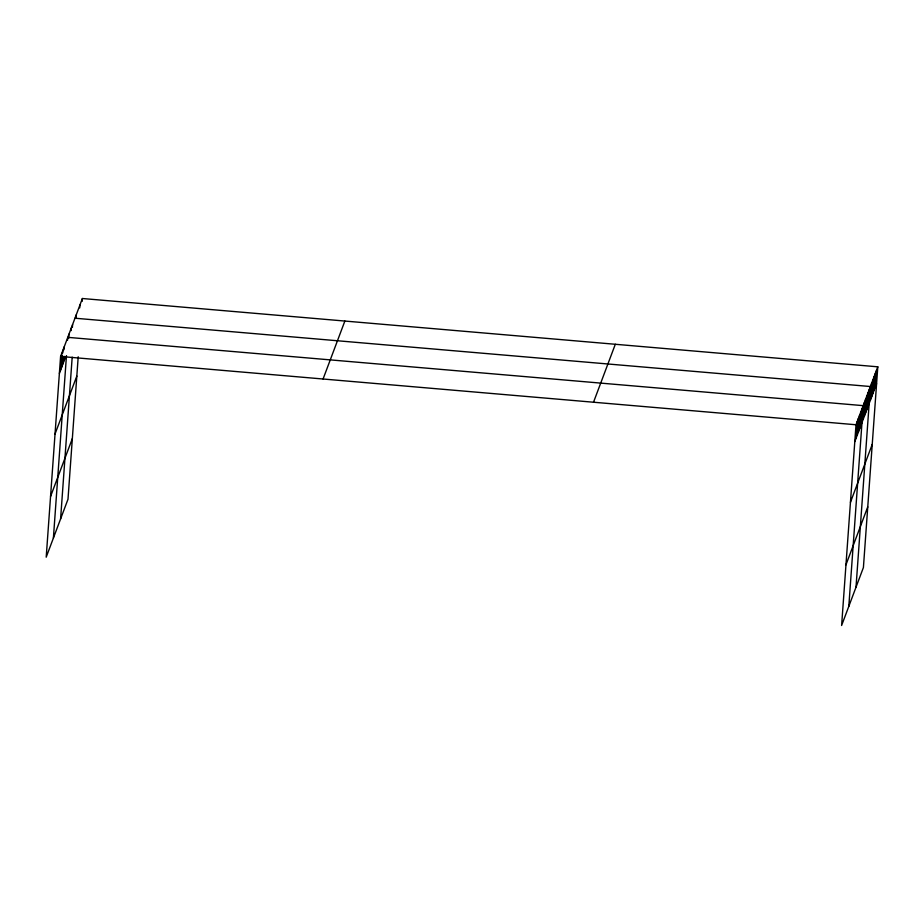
<?xml version="1.0" encoding="UTF-8"?>
<svg xmlns="http://www.w3.org/2000/svg" width="924" height="924" viewBox="0 0 924 924"><rect width="100%" height="100%" fill="white"/><g stroke="black" fill="none" stroke-linecap="round" stroke-linejoin="round"><path stroke-width="1.39" d="M877.8 366.816L856.005 424.763L841.614 625.49L863.409 567.532L877.8 366.816L82.386 298.51L60.591 356.468L46.2 557.184L67.995 499.237L78.205 356.768M60.58 370.166L61.793 353.28M61.769 366.978L62.578 355.717M62.786 352.899L62.982 350.092M62.971 363.79L63.479 356.756M63.987 349.711L64.183 346.904M64.172 360.603L64.472 356.387M53.396 538.057L66.47 355.613M67.579 340.147L67.787 337.341L863.201 405.648L848.809 606.363M68.676 338.369L68.977 334.153M71.171 330.596L71.379 327.777M72.372 327.408L72.58 324.59M60.591 518.942L72.188 357.161M76.011 317.741L76.207 314.922M79.718 307.888L79.914 305.07M82.19 301.328L82.386 298.51M855.994 438.473L857.206 421.575M857.183 435.285L858.396 418.399M858.384 432.097L859.597 415.211M859.586 428.909L860.798 412.023M860.787 425.721L862 408.835M863.178 419.346L864.39 402.46M864.379 416.158L865.592 399.272M865.58 412.97L866.793 396.084M866.781 409.782L867.994 392.896M867.983 406.595L869.195 389.709M856.005 587.248L870.385 386.521L74.971 318.214M870.408 400.127L871.621 383.229M871.644 396.846L872.857 379.949M872.88 393.555L874.092 376.669M874.116 390.274L875.328 373.377M875.351 386.994L876.564 370.097M59.379 373.354L65.373 357.415M55.024 434.026L76.831 376.068M50.543 496.523L72.349 438.565M323.077 379.002L344.871 321.044M593.52 402.229L615.315 344.271M854.792 441.66L876.587 383.703M850.438 502.321L872.244 444.375M845.957 564.83L867.763 506.872M60.591 356.468L856.005 424.763"/></g></svg>
